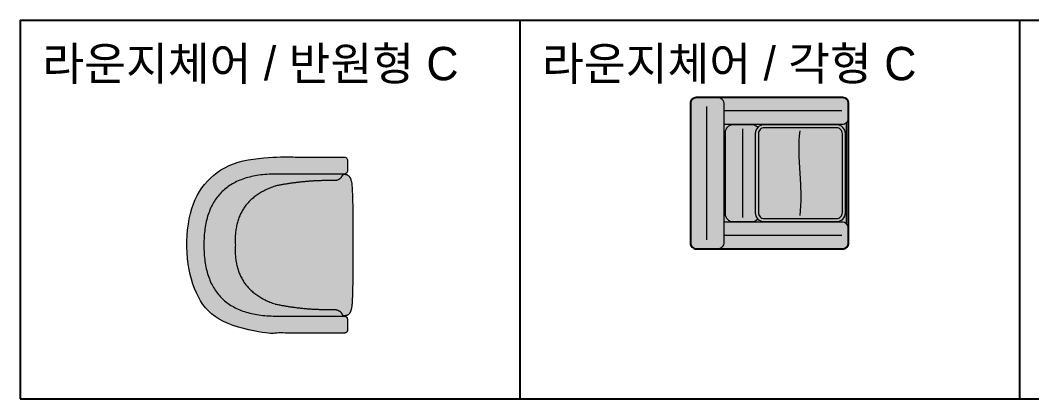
# Model space of a CAD drawing. Header units: millimetres. Extents: x 488786 to 747986, y 25193 to 95000.
# Drawn here: x 554300 to 558855, y 82345 to 84048 of the extents above; entities that cross this region are included whole.
import ezdxf

# ---------------------------------------------------------------- set-up
doc = ezdxf.new("R2010")
doc.units = ezdxf.units.MM
for name, color, linetype in [('10. ETC', 251, 'Continuous'), ('13. TXT2', 43, 'Continuous'), ('25. 255', 255, 'Continuous'), ('6. FUR1', 181, 'Continuous')]:
    doc.layers.add(name, color=color, linetype=linetype)
doc.layers.add('7. FUR2', color=241, linetype='Continuous', lineweight=5)
doc.styles.add('YUHIHA_TEXT', font='Pretendard-Regular.ttf')

# ---------------------------------------------------------------- blocks, each defined once
blk = doc.blocks.new('YUHIHA_Furniture_LoungeChair_Rectangular_C_Plan')
at = {"layer": '25. 255'}
blk.add_hatch(color=256, dxfattribs=at).paths.add_polyline_path([(-642.4, -710.6), (-647.2, -709.2), (-651.7, -706.8), (-655.7, -703.5), (-658.9, -699.6), (-661.3, -695.1), (-662.8, -690.2), (-663.3, -685.1), (-663.3, -681.1), (-663.3, -121.2), (-663.3, -29.1), (-663.3, -25.1), (-662.8, -20.1), (-661.3, -15.2), (-658.9, -10.7), (-655.7, -6.8), (-651.7, -3.5), (-647.2, -1.1), (-642.4, 0.3), (-637.3, 0.8), (-633.3, 0.8), (-573.3, 0.8), (-73.3, 0.8), (-13.3, 0.8), (-9.3, 0.8), (-4.2, 0.3), (0.7, -1.1), (5.1, -3.5), (9.1, -6.8), (12.3, -10.7), (14.7, -15.2), (16.2, -20.1), (16.7, -25.1), (16.7, -29.1), (16.7, -121.2), (16.7, -681.1), (16.7, -685.1), (16.2, -690.2), (14.7, -695.1), (12.3, -699.6), (9.1, -703.5), (5.1, -706.8), (0.7, -709.2), (-4.2, -710.6), (-9.3, -711.1), (-13.3, -711.1), (-73.3, -711.1), (-573.3, -711.1), (-633.3, -711.1), (-637.3, -711.1)])
at = {"layer": '6. FUR1'}
blk.add_lwpolyline([(-642.4, -710.6), (-647.2, -709.2), (-651.7, -706.8), (-655.7, -703.5), (-658.9, -699.6), (-661.3, -695.1), (-662.8, -690.2), (-663.3, -685.1), (-663.3, -25.1), (-662.8, -20.1), (-661.3, -15.2), (-658.9, -10.7), (-655.7, -6.8), (-651.7, -3.5), (-647.2, -1.1), (-642.4, 0.3), (-637.3, 0.8), (-9.3, 0.8), (-4.2, 0.3), (0.7, -1.1), (5.1, -3.5), (9.1, -6.8), (12.3, -10.7), (14.7, -15.2), (16.2, -20.1), (16.7, -25.1), (16.7, -685.1), (16.2, -690.2), (14.7, -695.1), (12.3, -699.6), (9.1, -703.5), (5.1, -706.8), (0.7, -709.2), (-4.2, -710.6), (-9.3, -711.1), (-637.3, -711.1)], close=True, dxfattribs=at)
at = {"layer": '7. FUR2'}
for points in [[(-663.2, -28.6), (-662.7, -23.3), (-661, -17.7), (-658.2, -12.5), (-654.5, -7.9), (-650, -4.2), (-644.8, -1.4), (-639.1, 0.3), (-633.8, 0.8)], [(-12.8, 0.8), (-7.5, 0.3), (-1.8, -1.4), (3.4, -4.2), (7.9, -7.9), (11.6, -12.5), (14.4, -17.7), (16.1, -23.3), (16.6, -28.6)], [(-623.3, -71.2), (-23.3, -71.2)], [(-13.3, -151.2), (-633.3, -151.2), (-639.1, -150.6), (-644.8, -148.9), (-650, -146.1), (-654.5, -142.4), (-658.2, -137.8), (-661, -132.6), (-662.7, -127), (-663.2, -121.7)], [(16.6, -121.7), (16.1, -127), (14.4, -132.6), (11.6, -137.8), (7.9, -142.4), (3.4, -146.1), (-1.8, -148.9), (-7.5, -150.6), (-13.3, -151.2)], [(-603.3, -681.1), (-603.3, -151.2)], [(-543.3, -151.2), (-543.3, -681.1), (-543.9, -687), (-545.6, -692.6), (-548.4, -697.8), (-552.1, -702.4), (-556.6, -706.1), (-561.8, -708.9), (-567.5, -710.6), (-572.8, -711.1)], [(-528.8, -302.2), (-530.8, -300.6), (-535.2, -295.1), (-538.6, -288.9), (-540.6, -282.2), (-541.3, -275.1), (-541.3, -191.2), (-540.6, -184.1), (-538.6, -177.4), (-535.2, -171.2), (-530.8, -165.7), (-525.3, -161.2), (-519.1, -157.9), (-512.3, -155.8), (-505.3, -155.2), (-141.3, -155.2), (-134.3, -155.8), (-127.5, -157.9), (-121.3, -161.2), (-115.8, -165.7), (-111.4, -171.2), (-108, -177.4), (-106, -184.1), (-105.3, -191.2), (-105.3, -275.1), (-106, -282.2), (-108, -288.9), (-111.4, -295.1), (-115.8, -300.6), (-117.8, -302.2)], [(-73.8, -711.1), (-79.2, -710.6), (-84.8, -708.9), (-90, -706.1), (-94.5, -702.4), (-98.2, -697.8), (-101, -692.6), (-102.7, -687), (-103.3, -681.1), (-103.3, -151.2)], [(-43.3, -681.1), (-43.3, -151.2)], [(-523.3, -233.2), (-123.3, -233.2)], [(-513.3, -491.1), (-492.1, -488.7), (-469.9, -487.2), (-446.8, -486.6), (-423, -486.6), (-398.6, -487.3), (-373.7, -488.3), (-272.9, -494), (-223.6, -495.6), (-199.8, -495.7), (-176.7, -495.1), (-154.5, -493.6), (-133.3, -491.1)], [(-633.8, -711.1), (-639.1, -710.6), (-644.8, -708.9), (-650, -706.1), (-654.5, -702.4), (-658.2, -697.8), (-661, -692.6), (-662.7, -687), (-663.2, -681.7)], [(16.6, -681.7), (16.1, -687), (14.4, -692.6), (11.6, -697.8), (7.9, -702.4), (3.4, -706.1), (-1.8, -708.9), (-7.5, -710.6), (-12.8, -711.1)], [(-95.5, -701.1), (-551.1, -701.1)]]:
    blk.add_lwpolyline(points, dxfattribs=at)
for points in [[(-145.3, -697.1), (-501.3, -697.1), (-509.1, -696.4), (-516.6, -694.1), (-523.5, -690.4), (-529.6, -685.4), (-534.6, -679.4), (-538.3, -672.5), (-540.5, -665), (-541.3, -657.1), (-541.3, -331.1), (-540.5, -323.4), (-538.3, -315.8), (-534.6, -308.9), (-529.6, -302.9), (-523.5, -297.9), (-516.6, -294.2), (-509.1, -291.9), (-501.3, -291.1), (-145.3, -291.1), (-137.5, -291.9), (-130, -294.2), (-123.1, -297.9), (-117, -302.9), (-112, -308.9), (-108.3, -315.8), (-106.1, -323.4), (-105.3, -331.1), (-105.3, -657.1), (-106.1, -665), (-108.3, -672.5), (-112, -679.4), (-117, -685.4), (-123.1, -690.4), (-130, -694.1), (-137.5, -696.4)], [(-146, -683.1), (-500.6, -683.1), (-506.4, -682.6), (-511.2, -681.1), (-515.7, -678.7), (-519.6, -675.5), (-522.9, -671.6), (-525.3, -667.1), (-526.7, -662.2), (-527.3, -656.5), (-527.3, -331.8), (-526.7, -326.1), (-525.3, -321.2), (-522.9, -316.7), (-519.6, -312.8), (-515.7, -309.6), (-511.2, -307.2), (-506.4, -305.7), (-500.6, -305.1), (-146, -305.1), (-140.2, -305.7), (-135.4, -307.2), (-130.9, -309.6), (-127, -312.8), (-123.7, -316.7), (-121.3, -321.2), (-119.9, -326.1), (-119.3, -331.8), (-119.3, -656.5), (-119.9, -662.2), (-121.3, -667.1), (-123.7, -671.6), (-127, -675.5), (-130.9, -678.7), (-135.4, -681.1), (-140.2, -682.6)]]:
    blk.add_lwpolyline(points, close=True, dxfattribs=at)
blk = doc.blocks.new('YUHIHA_Furniture_LoungeChair_Semicircular_C_Plan', base_point=(559436.9, 83299.1))
at = {"layer": '25. 255'}
h = blk.add_hatch(color=256, dxfattribs=at)
edge = h.paths.add_edge_path(flags=0)
edge.add_spline(control_points=[(559776.4, 83224.1), (559785.2, 83228.1), (559785.2, 83237.7)], knot_values=[0, 0, 0, 1, 1, 1], degree=2, periodic=0)
edge.add_spline(control_points=[(559785.2, 83237.7), (559785.2, 83260.9), (559785.2, 83284.1)], knot_values=[0, 0, 0, 1, 1, 1], degree=2, periodic=0)
edge.add_spline(control_points=[(559785.2, 83284.1), (559785.2, 83299.1), (559770.2, 83299.1)], knot_values=[0, 0, 0, 1, 1, 1], degree=2, periodic=0)
edge.add_spline(control_points=[(559770.2, 83299.1), (559609.9, 83299.1), (559449.5, 83299.1)], knot_values=[0, 0, 0, 1, 1, 1], degree=2, periodic=0)
edge.add_spline(control_points=[(559449.5, 83299.1), (559062.3, 83290.7), (559062.3, 82903.3)], knot_values=[0, 0, 0, 1, 1, 1], degree=2, periodic=0)
edge.add_spline(control_points=[(559062.3, 82903.3), (559062.3, 82516), (559449.5, 82507.5)], knot_values=[0, 0, 0, 1, 1, 1], degree=2, periodic=0)
edge.add_spline(control_points=[(559449.5, 82507.5), (559609.9, 82507.5), (559770.2, 82507.5)], knot_values=[0, 0, 0, 1, 1, 1], degree=2, periodic=0)
edge.add_spline(control_points=[(559770.2, 82507.5), (559785.2, 82507.5), (559785.2, 82522.5)], knot_values=[0, 0, 0, 1, 1, 1], degree=2, periodic=0)
edge.add_spline(control_points=[(559785.2, 82522.5), (559785.2, 82545.7), (559785.2, 82568.9)], knot_values=[0, 0, 0, 1, 1, 1], degree=2, periodic=0)
edge.add_spline(control_points=[(559785.2, 82568.9), (559785.2, 82578.6), (559776.4, 82582.6)], knot_values=[0, 0, 0, 1, 1, 1], degree=2, periodic=0)
edge.add_spline(control_points=[(559776.4, 82582.6), (559776.2, 82584.2), (559776, 82585.8)], knot_values=[0, 0, 0, 1, 1, 1], degree=2, periodic=0)
edge.add_spline(control_points=[(559776, 82585.8), (559783.7, 82585.8), (559787.8, 82589)], knot_values=[0, 0, 0, 1, 1, 1], degree=2, periodic=0)
edge.add_spline(control_points=[(559787.8, 82589), (559803.7, 82601.3), (559806.2, 82642.4)], knot_values=[0, 0, 0, 1, 1, 1], degree=2, periodic=0)
edge.add_spline(control_points=[(559806.2, 82642.4), (559811.6, 82772.8), (559809.8, 82903.3)], knot_values=[0, 0, 0, 1, 1, 1], degree=2, periodic=0)
edge.add_spline(control_points=[(559809.8, 82903.3), (559811.6, 83033.9), (559806.2, 83164.3)], knot_values=[0, 0, 0, 1, 1, 1], degree=2, periodic=0)
edge.add_spline(control_points=[(559806.2, 83164.3), (559803.7, 83205.3), (559787.8, 83217.7)], knot_values=[0, 0, 0, 1, 1, 1], degree=2, periodic=0)
edge.add_spline(control_points=[(559787.8, 83217.7), (559783.7, 83220.8), (559776, 83220.8)], knot_values=[0, 0, 0, 1, 1, 1], degree=2, periodic=0)
edge.add_spline(control_points=[(559776, 83220.8), (559776.2, 83222.5), (559776.4, 83224.1)], knot_values=[0, 0, 0, 1, 1, 1], degree=2, periodic=0)
at = {"layer": '6. FUR1', "lineweight": 5}
blk.add_open_spline([(559785.2, 82522.5), (559785.2, 82545.7), (559785.2, 82568.9), (559785.2, 82578.6), (559776.4, 82582.6), (559776.2, 82584.2), (559776, 82585.8), (559783.7, 82585.8), (559787.8, 82589), (559803.7, 82601.3), (559806.2, 82642.4), (559811.6, 82772.8), (559809.8, 82903.3), (559811.6, 83033.9), (559806.2, 83164.3), (559803.7, 83205.3), (559787.8, 83217.7), (559783.7, 83220.8), (559776, 83220.8), (559776.2, 83222.5), (559776.4, 83224.1), (559785.2, 83228.1), (559785.2, 83237.7), (559785.2, 83260.9), (559785.2, 83284.1), (559785.2, 83299.1), (559770.2, 83299.1), (559609.9, 83299.1), (559449.5, 83299.1), (559062.3, 83290.7), (559062.3, 82903.3), (559062.3, 82516), (559449.5, 82507.5), (559609.9, 82507.5), (559770.2, 82507.5), (559785.2, 82507.5), (559785.2, 82522.5)], degree=2, knots=[0, 0, 0, 1, 1, 2, 2, 3, 3, 4, 4, 5, 5, 6, 6, 7, 7, 8, 8, 9, 9, 10, 10, 11, 11, 12, 12, 13, 13, 14, 14, 15, 15, 16, 16, 17, 17, 18, 18, 18], dxfattribs=at)
at = {"layer": '7. FUR2', "lineweight": 5}
for points in [[(559451.2, 83222.7), (559138.7, 83215.9), (559138.7, 82903.3)], [(559770.2, 83222.7), (559610.7, 83222.7), (559451.2, 83222.7)], [(559764.6, 83222.7), (559755.1, 83192.9), (559723.8, 83193.1)], [(559776, 83220.8), (559769.8, 83220.8), (559763.1, 83218.7)], [(559776.4, 83224.1), (559773.5, 83222.7), (559770.2, 83222.7)], [(559723.8, 83193.1), (559591, 83196), (559461, 83168.9)], [(559459.3, 83168.4), (559268.8, 83104.1), (559280.6, 82903.3)], [(559461, 83168.9), (559460.1, 83168.7), (559459.3, 83168.4)], [(559138.7, 82903.3), (559138.7, 82590.7), (559451.2, 82583.9)], [(559280.6, 82903.3), (559268.8, 82702.6), (559459.3, 82638.2)], [(559459.3, 82638.2), (559460.1, 82637.9), (559461, 82637.7)], [(559461, 82637.7), (559591, 82610.7), (559723.8, 82613.6)], [(559451.2, 82583.9), (559610.7, 82583.9), (559770.2, 82583.9)], [(559723.8, 82613.6), (559755.1, 82613.7), (559764.6, 82583.9)], [(559763.1, 82587.9), (559769.8, 82585.8), (559776, 82585.8)], [(559770.2, 82583.9), (559773.5, 82583.9), (559776.4, 82582.6)]]:
    blk.add_open_spline(points, degree=2, dxfattribs=at)

msp = doc.modelspace()

# ---------------------------------------------------------------- linework, layer by layer
at = {"layer": '10. ETC'}
for p, q in [((554300, 84047.6), (563300, 84047.6)), ((554300, 84047.6), (554300, 82344.7)), ((556550, 84047.6), (556550, 82344.7)), ((558800, 84047.6), (558800, 82344.7)), ((554300, 82344.7), (563300, 82344.7))]:
    msp.add_line(p, q, dxfattribs=at)

# ---------------------------------------------------------------- block references
msp.add_blockref('YUHIHA_Furniture_LoungeChair_Semicircular_C_Plan', (555425, 83431.9))
at = {"layer": '7. FUR2', "xscale": -1, "rotation": 90}
msp.add_blockref('YUHIHA_Furniture_LoungeChair_Rectangular_C_Plan', (557318.7, 83036.1), dxfattribs=at)

# ---------------------------------------------------------------- texts
at = {"layer": '13. TXT2', "color": 7, "char_height": 150, "width": 2050, "attachment_point": 1, "style": 'YUHIHA_TEXT'}
for s, insert in [('라운지체어 / 반원형 C', (554400, 83927.6)), ('라운지체어 / 각형 C', (556650, 83927.6))]:
    msp.add_mtext(s, dxfattribs=dict(at, insert=insert))

doc.saveas('drawing.dxf')
